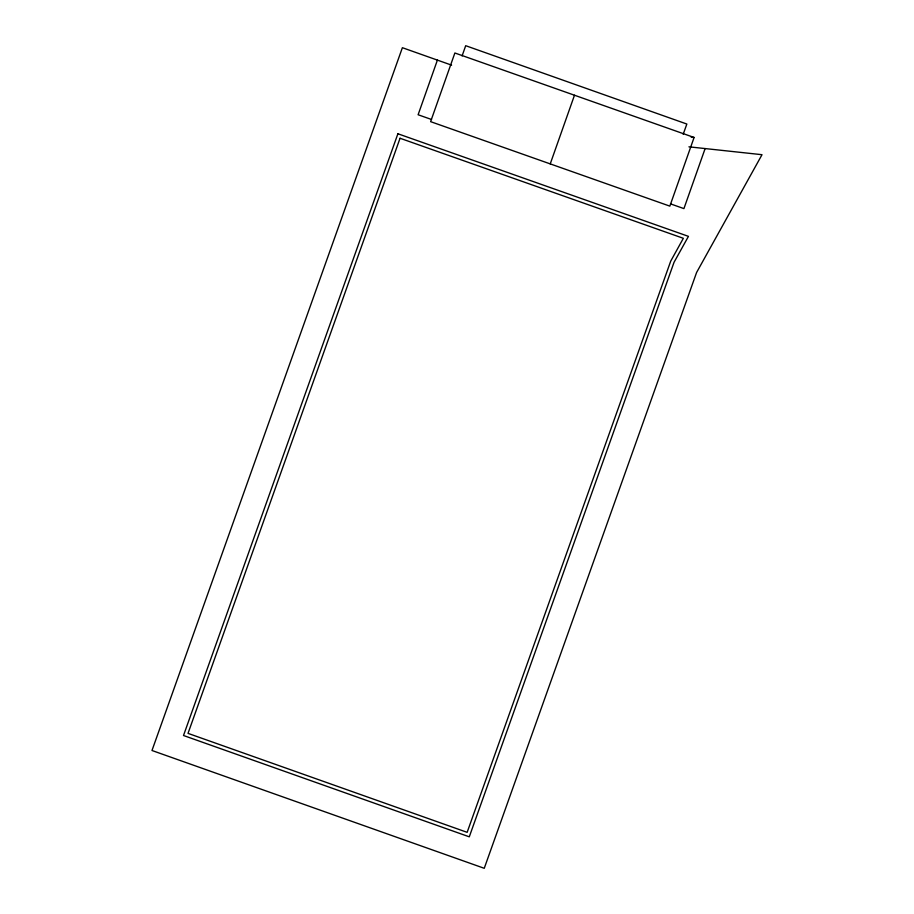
<?xml version="1.0" encoding="UTF-8"?>
<svg xmlns="http://www.w3.org/2000/svg" width="914" height="914" viewBox="0 0 914 914"><rect width="100%" height="100%" fill="white"/><g stroke="black" fill="none" stroke-linecap="round" stroke-linejoin="round"><path stroke-width="1.37" d="M462.096 55.925L465.694 45.7L686.848 124.041L683.192 134.267M437.406 60.107L418.109 114.753L431.534 119.483M550.239 163.892L574.483 95.227M694.092 137.466L669.848 206.13L430.62 121.653L454.875 52.989L694.092 137.466L691.247 137.294M705.128 148.571L683.923 208.609L670.499 203.868M688.928 146.823L762.013 154.695L696.594 272.486L484.249 868.3L151.987 750.497L402.389 47.699L451.607 65.145M397.898 133.764L183.508 735.507L469.282 836.824L674.041 262.295L688.448 236.36L397.898 133.764M400.046 138.254L188.021 733.371L467.145 832.334L670.727 261.107L683.341 238.303L400.046 138.254"/></g></svg>
